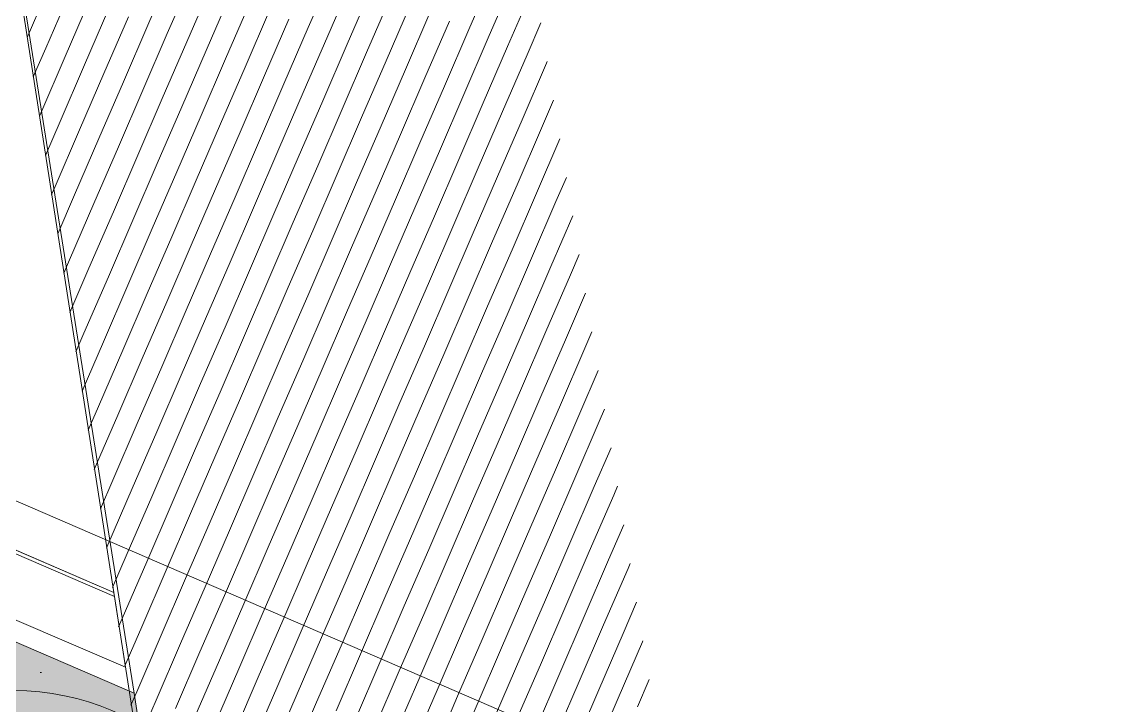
# Model space of a CAD drawing. Header units: millimetres. Extents: x 12535370 to 12566104, y 356204400 to 356234587.
# Drawn here: x 12555518 to 12559487, y 356218276 to 356220741 of the extents above; entities that cross this region are included whole.
import ezdxf
from ezdxf.enums import TextEntityAlignment as Align

# ---------------------------------------------------------------- set-up
doc = ezdxf.new("R2010")
doc.units = ezdxf.units.MM
doc.header["$MEASUREMENT"] = 0
doc.linetypes.add('Dot & Dashed', pattern=[6702.78, 3527.78, -1763.89, 0, -1411.11])
for name, color, linetype in [('New_035 Decken', 7, 'Continuous'), ('New_045 Dachkonstruktionen', 7, 'Continuous'), ('New_290 Raster _ Achsen', 7, 'Continuous')]:
    doc.layers.add(name, color=color, linetype=linetype)
for name, color, linetype, lineweight in [('New_035 Decken_Pen_No__1', 7, 'Continuous', 13), ('New_045 Dachkonstruktionen_Pen_No__1', 7, 'Continuous', 13), ('New_255 Plangrafiken_Pen_No__1', 7, 'Continuous', 13), ('New_255 Plangrafiken_Pen_No__39', 8, 'Continuous', 13), ('New_290 Raster _ Achsen_Pen_No__108', 7, 'Continuous', 13), ('New_HKLS1_Pen_No__83', 30, 'Continuous', 13)]:
    doc.layers.add(name, color=color, linetype=linetype, lineweight=lineweight)
doc.layers.add('New_255 Plangrafiken_Pen_No__38', color=253, linetype='Continuous', lineweight=13, true_color=0xa2a2a2)
doc.styles.add('GENERATED_STYLE_1', font='arial.ttf')
doc.linetypes.add('Blase', pattern='A,0,[1,DD - Rennweg 15_1030 Wien_AusfÃ¼rung-2026-06-121.Shx,S=15.817082,R=0,X=-0.000255191,Y=0.048578],-1983.5,0', length=1983.5)

# ---------------------------------------------------------------- blocks, each defined once
blk = doc.blocks.new('Slab_1', base_point=(12543125.7, 356224199.6))
at = {"layer": 'New_035 Decken_Pen_No__1', "color": 7, "linetype": 'Continuous', "lineweight": 13, "flags": 128}
blk.add_lwpolyline([(12543125.7, 356224199.6), (12540594.4, 356217796.1), (12557109.9, 356210638.6), (12555849.5, 356218685.3), (12550386.1, 356221050.3), (12550289.5, 356221565.4), (12549847.3, 356224376.9), (12547550.8, 356225368.9), (12546427.5, 356222768.6)], close=True, dxfattribs=at)
blk = doc.blocks.new('Roof_1', base_point=(12552145.5, 356220991.7))
at = {"layer": 'New_045 Dachkonstruktionen_Pen_No__1', "color": 7, "linetype": 'Continuous', "lineweight": 13, "flags": 128}
for points in [[(12555111.4, 356223410.1), (12555849.2, 356218685.4)], [(12549935.7, 356221239.9), (12555849.2, 356218685.3)], [(12549938.1, 356221224.7), (12555851.6, 356218670.2)], [(12550386.1, 356221050.3), (12555849.2, 356218685.4)], [(12555891.3, 356218416.1), (12549980.6, 356220954.5)], [(12555849.2, 356218685.3), (12555849.2, 356218685.4)], [(12555849.2, 356218685.3), (12555851.6, 356218670.2)], [(12555851.6, 356218670.2), (12555891.3, 356218416.1)]]:
    blk.add_lwpolyline(points, dxfattribs=at)
blk = doc.blocks.new('*X12', base_point=(12240439.2, 356160438.4))
at = {"layer": 'New_255 Plangrafiken_Pen_No__39', "color": 8, "linetype": 'Continuous', "lineweight": 13}
for p, q in [((12556060.1, 356220933.8), (12555972, 356220729.9)), ((12556060.1, 356220933.8), (12555972, 356220729.9)), ((12556638.6, 356220925.9), (12556550.5, 356220722)), ((12556638.6, 356220925.9), (12556550.5, 356220722)), ((12556130.2, 356220903.5), (12556042.1, 356220699.6)), ((12556130.2, 356220903.5), (12556042.1, 356220699.6)), ((12556708.7, 356220895.6), (12556620.6, 356220691.7)), ((12556708.7, 356220895.6), (12556620.6, 356220691.7)), ((12557217.1, 356220918), (12557129, 356220714)), ((12557217.1, 356220918), (12557129, 356220714)), ((12557287.1, 356220887.7), (12557199, 356220683.8)), ((12557287.1, 356220887.7), (12557199, 356220683.8)), ((12555621.8, 356220881.2), (12555537.2, 356220685.5)), ((12555621.8, 356220881.2), (12555537.2, 356220685.5)), ((12555691.8, 356220850.9), (12555603.7, 356220647)), ((12555691.8, 356220850.9), (12555603.7, 356220647)), ((12556200.2, 356220873.3), (12556112.2, 356220669.4)), ((12556200.2, 356220873.3), (12556112.2, 356220669.4)), ((12556270.3, 356220843), (12556182.2, 356220639.1)), ((12556270.3, 356220843), (12556182.2, 356220639.1)), ((12556778.7, 356220865.4), (12556690.6, 356220661.4)), ((12556778.7, 356220865.4), (12556690.6, 356220661.4)), ((12557357.2, 356220857.4), (12557269.1, 356220653.5)), ((12557357.2, 356220857.4), (12557269.1, 356220653.5)), ((12555761.9, 356220820.7), (12555673.8, 356220616.8)), ((12555761.9, 356220820.7), (12555673.8, 356220616.8)), ((12556340.3, 356220812.8), (12556252.3, 356220608.8)), ((12556340.3, 356220812.8), (12556252.3, 356220608.8)), ((12556848.8, 356220835.1), (12556760.7, 356220631.2)), ((12556848.8, 356220835.1), (12556760.7, 356220631.2)), ((12556918.8, 356220804.8), (12556830.7, 356220600.9)), ((12556918.8, 356220804.8), (12556830.7, 356220600.9)), ((12555831.9, 356220790.4), (12555743.8, 356220586.5)), ((12555831.9, 356220790.4), (12555743.8, 356220586.5)), ((12556410.4, 356220782.5), (12556322.3, 356220578.6)), ((12556410.4, 356220782.5), (12556322.3, 356220578.6)), ((12556988.9, 356220774.6), (12556900.8, 356220570.7)), ((12556988.9, 356220774.6), (12556900.8, 356220570.7)), ((12555902, 356220760.2), (12555813.9, 356220556.2)), ((12555902, 356220760.2), (12555813.9, 356220556.2)), ((12555972, 356220729.9), (12555884, 356220526)), ((12555972, 356220729.9), (12555884, 356220526)), ((12556480.5, 356220752.2), (12556392.4, 356220548.3)), ((12556480.5, 356220752.2), (12556392.4, 356220548.3)), ((12557058.9, 356220744.3), (12556970.8, 356220540.4)), ((12557058.9, 356220744.3), (12556970.8, 356220540.4)), ((12557388.9, 356220738.4), (12557339.1, 356220623.3)), ((12557388.9, 356220738.4), (12557339.1, 356220623.3)), ((12556042.1, 356220699.6), (12555954, 356220495.7)), ((12556042.1, 356220699.6), (12555954, 356220495.7)), ((12556550.5, 356220722), (12556462.4, 356220518.1)), ((12556550.5, 356220722), (12556462.4, 356220518.1)), ((12556620.6, 356220691.7), (12556532.5, 356220487.8)), ((12556620.6, 356220691.7), (12556532.5, 356220487.8)), ((12557129, 356220714), (12557040.9, 356220510.1)), ((12557129, 356220714), (12557040.9, 356220510.1)), ((12557199, 356220683.8), (12557110.9, 356220479.9)), ((12557199, 356220683.8), (12557110.9, 356220479.9)), ((12555603.7, 356220647), (12555559.2, 356220543.9)), ((12555603.7, 356220647), (12555559.2, 356220543.9)), ((12556112.2, 356220669.4), (12556024.1, 356220465.5)), ((12556112.2, 356220669.4), (12556024.1, 356220465.5)), ((12556690.6, 356220661.4), (12556602.5, 356220457.5)), ((12556690.6, 356220661.4), (12556602.5, 356220457.5)), ((12557269.1, 356220653.5), (12557181, 356220449.6)), ((12557269.1, 356220653.5), (12557181, 356220449.6)), ((12555673.8, 356220616.8), (12555585.7, 356220412.9)), ((12555673.8, 356220616.8), (12555585.7, 356220412.9)), ((12556182.2, 356220639.1), (12556094.1, 356220435.2)), ((12556182.2, 356220639.1), (12556094.1, 356220435.2)), ((12556252.3, 356220608.8), (12556164.2, 356220404.9)), ((12556252.3, 356220608.8), (12556164.2, 356220404.9)), ((12556760.7, 356220631.2), (12556672.6, 356220427.3)), ((12556760.7, 356220631.2), (12556672.6, 356220427.3)), ((12557339.1, 356220623.3), (12557251.1, 356220419.3)), ((12557339.1, 356220623.3), (12557251.1, 356220419.3)), ((12555743.8, 356220586.5), (12555655.8, 356220382.6)), ((12555743.8, 356220586.5), (12555655.8, 356220382.6)), ((12556322.3, 356220578.6), (12556234.2, 356220374.7)), ((12556322.3, 356220578.6), (12556234.2, 356220374.7)), ((12556830.7, 356220600.9), (12556742.6, 356220397)), ((12556830.7, 356220600.9), (12556742.6, 356220397)), ((12556900.8, 356220570.7), (12556812.7, 356220366.7)), ((12556900.8, 356220570.7), (12556812.7, 356220366.7)), ((12557409.2, 356220593), (12557321.1, 356220389.1)), ((12557409.2, 356220593), (12557321.1, 356220389.1)), ((12557411.9, 356220599.2), (12557409.2, 356220593)), ((12557411.9, 356220599.2), (12557409.2, 356220593)), ((12555813.9, 356220556.2), (12555725.8, 356220352.3)), ((12555813.9, 356220556.2), (12555725.8, 356220352.3)), ((12555884, 356220526), (12555795.9, 356220322.1)), ((12555884, 356220526), (12555795.9, 356220322.1)), ((12556392.4, 356220548.3), (12556304.3, 356220344.4)), ((12556392.4, 356220548.3), (12556304.3, 356220344.4)), ((12556970.8, 356220540.4), (12556882.8, 356220336.5)), ((12556970.8, 356220540.4), (12556882.8, 356220336.5)), ((12555954, 356220495.7), (12555865.9, 356220291.8)), ((12555954, 356220495.7), (12555865.9, 356220291.8)), ((12556462.4, 356220518.1), (12556374.3, 356220314.1)), ((12556462.4, 356220518.1), (12556374.3, 356220314.1)), ((12556532.5, 356220487.8), (12556444.4, 356220283.9)), ((12556532.5, 356220487.8), (12556444.4, 356220283.9)), ((12557040.9, 356220510.1), (12556952.8, 356220306.2)), ((12557040.9, 356220510.1), (12556952.8, 356220306.2)), ((12556024.1, 356220465.5), (12555936, 356220261.6)), ((12556024.1, 356220465.5), (12555936, 356220261.6)), ((12556602.5, 356220457.5), (12556514.4, 356220253.6)), ((12556602.5, 356220457.5), (12556514.4, 356220253.6)), ((12557110.9, 356220479.9), (12557022.9, 356220276)), ((12557110.9, 356220479.9), (12557022.9, 356220276)), ((12557181, 356220449.6), (12557092.9, 356220245.7)), ((12557181, 356220449.6), (12557092.9, 356220245.7)), ((12557434.9, 356220460), (12557391.2, 356220358.8)), ((12557434.9, 356220460), (12557391.2, 356220358.8)), ((12555585.7, 356220412.9), (12555581.2, 356220402.3)), ((12555585.7, 356220412.9), (12555581.2, 356220402.3)), ((12556094.1, 356220435.2), (12556006, 356220231.3)), ((12556094.1, 356220435.2), (12556006, 356220231.3)), ((12556672.6, 356220427.3), (12556584.5, 356220223.4)), ((12556672.6, 356220427.3), (12556584.5, 356220223.4)), ((12557251.1, 356220419.3), (12557163, 356220215.4)), ((12557251.1, 356220419.3), (12557163, 356220215.4)), ((12555655.8, 356220382.6), (12555603.1, 356220260.8)), ((12555655.8, 356220382.6), (12555603.1, 356220260.8)), ((12556164.2, 356220404.9), (12556076.1, 356220201)), ((12556164.2, 356220404.9), (12556076.1, 356220201)), ((12556234.2, 356220374.7), (12556146.1, 356220170.8)), ((12556234.2, 356220374.7), (12556146.1, 356220170.8)), ((12556742.6, 356220397), (12556654.6, 356220193.1)), ((12556742.6, 356220397), (12556654.6, 356220193.1)), ((12556812.7, 356220366.7), (12556724.6, 356220162.8)), ((12556812.7, 356220366.7), (12556724.6, 356220162.8)), ((12557321.1, 356220389.1), (12557233, 356220185.2)), ((12557321.1, 356220389.1), (12557233, 356220185.2)), ((12555725.8, 356220352.3), (12555637.7, 356220148.4)), ((12555725.8, 356220352.3), (12555637.7, 356220148.4)), ((12556304.3, 356220344.4), (12556216.2, 356220140.5)), ((12556304.3, 356220344.4), (12556216.2, 356220140.5)), ((12556882.8, 356220336.5), (12556794.7, 356220132.6)), ((12556882.8, 356220336.5), (12556794.7, 356220132.6)), ((12557391.2, 356220358.8), (12557303.1, 356220154.9)), ((12557391.2, 356220358.8), (12557303.1, 356220154.9)), ((12555795.9, 356220322.1), (12555707.8, 356220118.2)), ((12555795.9, 356220322.1), (12555707.8, 356220118.2)), ((12555865.9, 356220291.8), (12555777.8, 356220087.9)), ((12555865.9, 356220291.8), (12555777.8, 356220087.9)), ((12556374.3, 356220314.1), (12556286.3, 356220110.2)), ((12556374.3, 356220314.1), (12556286.3, 356220110.2)), ((12556952.8, 356220306.2), (12556864.7, 356220102.3)), ((12556952.8, 356220306.2), (12556864.7, 356220102.3)), ((12557457.8, 356220320.8), (12557373.1, 356220124.7)), ((12557457.8, 356220320.8), (12557373.1, 356220124.7)), ((12555936, 356220261.6), (12555847.9, 356220057.6)), ((12555936, 356220261.6), (12555847.9, 356220057.6)), ((12556444.4, 356220283.9), (12556356.3, 356220080)), ((12556444.4, 356220283.9), (12556356.3, 356220080)), ((12556514.4, 356220253.6), (12556426.4, 356220049.7)), ((12556514.4, 356220253.6), (12556426.4, 356220049.7)), ((12557022.9, 356220276), (12556934.8, 356220072.1)), ((12557022.9, 356220276), (12556934.8, 356220072.1)), ((12556006, 356220231.3), (12555917.9, 356220027.4)), ((12556006, 356220231.3), (12555917.9, 356220027.4)), ((12556584.5, 356220223.4), (12556496.4, 356220019.5)), ((12556584.5, 356220223.4), (12556496.4, 356220019.5)), ((12557092.9, 356220245.7), (12557004.8, 356220041.8)), ((12557092.9, 356220245.7), (12557004.8, 356220041.8)), ((12557163, 356220215.4), (12557074.9, 356220011.5)), ((12557163, 356220215.4), (12557074.9, 356220011.5)), ((12556076.1, 356220201), (12555988, 356219997.1)), ((12556076.1, 356220201), (12555988, 356219997.1)), ((12556146.1, 356220170.8), (12556058.1, 356219966.9)), ((12556146.1, 356220170.8), (12556058.1, 356219966.9)), ((12556654.6, 356220193.1), (12556566.5, 356219989.2)), ((12556654.6, 356220193.1), (12556566.5, 356219989.2)), ((12557233, 356220185.2), (12557144.9, 356219981.3)), ((12557233, 356220185.2), (12557144.9, 356219981.3)), ((12557480.8, 356220181.6), (12557443.2, 356220094.4)), ((12557480.8, 356220181.6), (12557443.2, 356220094.4)), ((12555637.7, 356220148.4), (12555625.1, 356220119.2)), ((12555637.7, 356220148.4), (12555625.1, 356220119.2)), ((12556216.2, 356220140.5), (12556128.1, 356219936.6)), ((12556216.2, 356220140.5), (12556128.1, 356219936.6)), ((12556724.6, 356220162.8), (12556636.5, 356219958.9)), ((12556724.6, 356220162.8), (12556636.5, 356219958.9)), ((12556794.7, 356220132.6), (12556706.6, 356219928.7)), ((12556794.7, 356220132.6), (12556706.6, 356219928.7)), ((12557303.1, 356220154.9), (12557215, 356219951)), ((12557303.1, 356220154.9), (12557215, 356219951)), ((12555707.8, 356220118.2), (12555647.1, 356219977.7)), ((12555707.8, 356220118.2), (12555647.1, 356219977.7)), ((12555777.8, 356220087.9), (12555689.8, 356219884)), ((12555777.8, 356220087.9), (12555689.8, 356219884)), ((12556286.3, 356220110.2), (12556198.2, 356219906.3)), ((12556286.3, 356220110.2), (12556198.2, 356219906.3)), ((12556864.7, 356220102.3), (12556776.6, 356219898.4)), ((12556864.7, 356220102.3), (12556776.6, 356219898.4)), ((12557373.1, 356220124.7), (12557285, 356219920.7)), ((12557373.1, 356220124.7), (12557285, 356219920.7)), ((12557443.2, 356220094.4), (12557355.1, 356219890.5)), ((12557443.2, 356220094.4), (12557355.1, 356219890.5)), ((12555847.9, 356220057.6), (12555759.8, 356219853.7)), ((12555847.9, 356220057.6), (12555759.8, 356219853.7)), ((12556356.3, 356220080), (12556268.2, 356219876.1)), ((12556356.3, 356220080), (12556268.2, 356219876.1)), ((12556426.4, 356220049.7), (12556338.3, 356219845.8)), ((12556426.4, 356220049.7), (12556338.3, 356219845.8)), ((12556934.8, 356220072.1), (12556846.7, 356219868.1)), ((12556934.8, 356220072.1), (12556846.7, 356219868.1)), ((12555917.9, 356220027.4), (12555829.9, 356219823.5)), ((12555917.9, 356220027.4), (12555829.9, 356219823.5)), ((12556496.4, 356220019.5), (12556408.3, 356219815.5)), ((12556496.4, 356220019.5), (12556408.3, 356219815.5)), ((12557004.8, 356220041.8), (12556916.7, 356219837.9)), ((12557004.8, 356220041.8), (12556916.7, 356219837.9)), ((12557074.9, 356220011.5), (12556986.8, 356219807.6)), ((12557074.9, 356220011.5), (12556986.8, 356219807.6)), ((12557503.8, 356220042.4), (12557425.2, 356219860.2)), ((12557503.8, 356220042.4), (12557425.2, 356219860.2)), ((12555988, 356219997.1), (12555899.9, 356219793.2)), ((12555988, 356219997.1), (12555899.9, 356219793.2)), ((12556566.5, 356219989.2), (12556478.4, 356219785.3)), ((12556566.5, 356219989.2), (12556478.4, 356219785.3)), ((12557144.9, 356219981.3), (12557056.9, 356219777.4)), ((12557144.9, 356219981.3), (12557056.9, 356219777.4)), ((12556058.1, 356219966.9), (12555970, 356219762.9)), ((12556058.1, 356219966.9), (12555970, 356219762.9)), ((12556128.1, 356219936.6), (12556040, 356219732.7)), ((12556128.1, 356219936.6), (12556040, 356219732.7)), ((12556636.5, 356219958.9), (12556548.4, 356219755)), ((12556636.5, 356219958.9), (12556548.4, 356219755)), ((12557215, 356219951), (12557126.9, 356219747.1)), ((12557215, 356219951), (12557126.9, 356219747.1)), ((12556198.2, 356219906.3), (12556110.1, 356219702.4)), ((12556198.2, 356219906.3), (12556110.1, 356219702.4)), ((12556706.6, 356219928.7), (12556618.5, 356219724.8)), ((12556706.6, 356219928.7), (12556618.5, 356219724.8)), ((12556776.6, 356219898.4), (12556688.5, 356219694.5)), ((12556776.6, 356219898.4), (12556688.5, 356219694.5)), ((12557285, 356219920.7), (12557197, 356219716.8)), ((12557285, 356219920.7), (12557197, 356219716.8)), ((12557355.1, 356219890.5), (12557267, 356219686.6)), ((12557355.1, 356219890.5), (12557267, 356219686.6)), ((12557526.8, 356219903.2), (12557495.2, 356219830)), ((12557526.8, 356219903.2), (12557495.2, 356219830)), ((12555689.8, 356219884), (12555669.1, 356219836.1)), ((12555689.8, 356219884), (12555669.1, 356219836.1)), ((12555759.8, 356219853.7), (12555691, 356219694.5)), ((12555759.8, 356219853.7), (12555691, 356219694.5)), ((12556268.2, 356219876.1), (12556180.1, 356219672.2)), ((12556268.2, 356219876.1), (12556180.1, 356219672.2)), ((12556846.7, 356219868.1), (12556758.6, 356219664.2)), ((12556846.7, 356219868.1), (12556758.6, 356219664.2)), ((12557425.2, 356219860.2), (12557337.1, 356219656.3)), ((12557425.2, 356219860.2), (12557337.1, 356219656.3)), ((12555829.9, 356219823.5), (12555741.8, 356219619.6)), ((12555829.9, 356219823.5), (12555741.8, 356219619.6)), ((12556338.3, 356219845.8), (12556250.2, 356219641.9)), ((12556338.3, 356219845.8), (12556250.2, 356219641.9)), ((12556408.3, 356219815.5), (12556320.2, 356219611.6)), ((12556408.3, 356219815.5), (12556320.2, 356219611.6)), ((12556916.7, 356219837.9), (12556828.7, 356219634)), ((12556916.7, 356219837.9), (12556828.7, 356219634)), ((12557495.2, 356219830), (12557407.1, 356219626)), ((12557495.2, 356219830), (12557407.1, 356219626)), ((12555899.9, 356219793.2), (12555811.8, 356219589.3)), ((12555899.9, 356219793.2), (12555811.8, 356219589.3)), ((12556478.4, 356219785.3), (12556390.3, 356219581.4)), ((12556478.4, 356219785.3), (12556390.3, 356219581.4)), ((12556986.8, 356219807.6), (12556898.7, 356219603.7)), ((12556986.8, 356219807.6), (12556898.7, 356219603.7)), ((12557056.9, 356219777.4), (12556968.8, 356219573.4)), ((12557056.9, 356219777.4), (12556968.8, 356219573.4)), ((12555970, 356219762.9), (12555881.9, 356219559)), ((12555970, 356219762.9), (12555881.9, 356219559)), ((12556040, 356219732.7), (12555951.9, 356219528.8)), ((12556040, 356219732.7), (12555951.9, 356219528.8)), ((12556548.4, 356219755), (12556460.4, 356219551.1)), ((12556548.4, 356219755), (12556460.4, 356219551.1)), ((12557126.9, 356219747.1), (12557038.8, 356219543.2)), ((12557126.9, 356219747.1), (12557038.8, 356219543.2)), ((12557549.8, 356219764), (12557477.2, 356219595.8)), ((12557549.8, 356219764), (12557477.2, 356219595.8)), ((12556110.1, 356219702.4), (12556022, 356219498.5)), ((12556110.1, 356219702.4), (12556022, 356219498.5)), ((12556618.5, 356219724.8), (12556530.4, 356219520.8)), ((12556618.5, 356219724.8), (12556530.4, 356219520.8)), ((12556688.5, 356219694.5), (12556600.5, 356219490.6)), ((12556688.5, 356219694.5), (12556600.5, 356219490.6)), ((12557197, 356219716.8), (12557108.9, 356219512.9)), ((12557197, 356219716.8), (12557108.9, 356219512.9)), ((12556180.1, 356219672.2), (12556092, 356219468.2)), ((12556180.1, 356219672.2), (12556092, 356219468.2)), ((12556758.6, 356219664.2), (12556670.5, 356219460.3)), ((12556758.6, 356219664.2), (12556670.5, 356219460.3)), ((12557267, 356219686.6), (12557178.9, 356219482.7)), ((12557267, 356219686.6), (12557178.9, 356219482.7)), ((12557337.1, 356219656.3), (12557249, 356219452.4)), ((12557337.1, 356219656.3), (12557249, 356219452.4)), ((12555741.8, 356219619.6), (12555713, 356219553)), ((12555741.8, 356219619.6), (12555713, 356219553)), ((12556250.2, 356219641.9), (12556162.1, 356219438)), ((12556250.2, 356219641.9), (12556162.1, 356219438)), ((12556320.2, 356219611.6), (12556232.2, 356219407.7)), ((12556320.2, 356219611.6), (12556232.2, 356219407.7)), ((12556828.7, 356219634), (12556740.6, 356219430.1)), ((12556828.7, 356219634), (12556740.6, 356219430.1)), ((12557407.1, 356219626), (12557319, 356219422.1)), ((12557407.1, 356219626), (12557319, 356219422.1)), ((12557572.8, 356219624.8), (12557547.2, 356219565.5)), ((12557572.8, 356219624.8), (12557547.2, 356219565.5)), ((12555811.8, 356219589.3), (12555735, 356219411.4)), ((12555811.8, 356219589.3), (12555735, 356219411.4)), ((12556390.3, 356219581.4), (12556302.2, 356219377.5)), ((12556390.3, 356219581.4), (12556302.2, 356219377.5)), ((12556898.7, 356219603.7), (12556810.6, 356219399.8)), ((12556898.7, 356219603.7), (12556810.6, 356219399.8)), ((12556968.8, 356219573.4), (12556880.7, 356219369.5)), ((12556968.8, 356219573.4), (12556880.7, 356219369.5)), ((12557477.2, 356219595.8), (12557389.1, 356219391.9)), ((12557477.2, 356219595.8), (12557389.1, 356219391.9)), ((12555881.9, 356219559), (12555793.8, 356219355.1)), ((12555881.9, 356219559), (12555793.8, 356219355.1)), ((12556460.4, 356219551.1), (12556372.3, 356219347.2)), ((12556460.4, 356219551.1), (12556372.3, 356219347.2)), ((12557038.8, 356219543.2), (12556950.7, 356219339.3)), ((12557038.8, 356219543.2), (12556950.7, 356219339.3)), ((12557547.2, 356219565.5), (12557459.1, 356219361.6)), ((12557547.2, 356219565.5), (12557459.1, 356219361.6)), ((12555951.9, 356219528.8), (12555863.9, 356219324.9)), ((12555951.9, 356219528.8), (12555863.9, 356219324.9)), ((12556022, 356219498.5), (12555933.9, 356219294.6)), ((12556022, 356219498.5), (12555933.9, 356219294.6)), ((12556530.4, 356219520.8), (12556442.3, 356219316.9)), ((12556530.4, 356219520.8), (12556442.3, 356219316.9)), ((12557108.9, 356219512.9), (12557020.8, 356219309)), ((12557108.9, 356219512.9), (12557020.8, 356219309)), ((12556092, 356219468.2), (12556004, 356219264.3)), ((12556092, 356219468.2), (12556004, 356219264.3)), ((12556600.5, 356219490.6), (12556512.4, 356219286.7)), ((12556600.5, 356219490.6), (12556512.4, 356219286.7)), ((12556670.5, 356219460.3), (12556582.4, 356219256.4)), ((12556670.5, 356219460.3), (12556582.4, 356219256.4)), ((12557178.9, 356219482.7), (12557090.8, 356219278.7)), ((12557178.9, 356219482.7), (12557090.8, 356219278.7)), ((12557595.8, 356219485.6), (12557529.2, 356219331.3)), ((12557595.8, 356219485.6), (12557529.2, 356219331.3)), ((12556162.1, 356219438), (12556074, 356219234.1)), ((12556162.1, 356219438), (12556074, 356219234.1)), ((12556740.6, 356219430.1), (12556652.5, 356219226.1)), ((12556740.6, 356219430.1), (12556652.5, 356219226.1)), ((12557249, 356219452.4), (12557160.9, 356219248.5)), ((12557249, 356219452.4), (12557160.9, 356219248.5)), ((12557319, 356219422.1), (12557230.9, 356219218.2)), ((12557319, 356219422.1), (12557230.9, 356219218.2)), ((12556232.2, 356219407.7), (12556144.1, 356219203.8)), ((12556232.2, 356219407.7), (12556144.1, 356219203.8)), ((12556302.2, 356219377.5), (12556214.1, 356219173.5)), ((12556302.2, 356219377.5), (12556214.1, 356219173.5)), ((12556810.6, 356219399.8), (12556722.5, 356219195.9)), ((12556810.6, 356219399.8), (12556722.5, 356219195.9)), ((12557389.1, 356219391.9), (12557301, 356219188)), ((12557389.1, 356219391.9), (12557301, 356219188)), ((12555793.8, 356219355.1), (12555757, 356219269.8)), ((12555793.8, 356219355.1), (12555757, 356219269.8)), ((12556372.3, 356219347.2), (12556284.2, 356219143.3)), ((12556372.3, 356219347.2), (12556284.2, 356219143.3)), ((12556880.7, 356219369.5), (12556792.6, 356219165.6)), ((12556880.7, 356219369.5), (12556792.6, 356219165.6)), ((12556950.7, 356219339.3), (12556862.6, 356219135.4)), ((12556950.7, 356219339.3), (12556862.6, 356219135.4)), ((12557459.1, 356219361.6), (12557371.1, 356219157.7)), ((12557459.1, 356219361.6), (12557371.1, 356219157.7)), ((12557618.8, 356219346.4), (12557599.3, 356219301.1)), ((12557618.8, 356219346.4), (12557599.3, 356219301.1)), ((12555863.9, 356219324.9), (12555778.9, 356219128.3)), ((12555863.9, 356219324.9), (12555778.9, 356219128.3)), ((12555933.9, 356219294.6), (12555845.8, 356219090.7)), ((12555933.9, 356219294.6), (12555845.8, 356219090.7)), ((12556442.3, 356219316.9), (12556354.2, 356219113)), ((12556442.3, 356219316.9), (12556354.2, 356219113)), ((12557020.8, 356219309), (12556932.7, 356219105.1)), ((12557020.8, 356219309), (12556932.7, 356219105.1)), ((12557529.2, 356219331.3), (12557441.1, 356219127.4)), ((12557529.2, 356219331.3), (12557441.1, 356219127.4)), ((12557599.3, 356219301.1), (12557511.2, 356219097.2)), ((12557599.3, 356219301.1), (12557511.2, 356219097.2)), ((12556004, 356219264.3), (12555915.9, 356219060.4)), ((12556004, 356219264.3), (12555915.9, 356219060.4)), ((12556512.4, 356219286.7), (12556424.3, 356219082.8)), ((12556512.4, 356219286.7), (12556424.3, 356219082.8)), ((12556582.4, 356219256.4), (12556494.3, 356219052.5)), ((12556582.4, 356219256.4), (12556494.3, 356219052.5)), ((12557090.8, 356219278.7), (12557002.8, 356219074.8)), ((12557090.8, 356219278.7), (12557002.8, 356219074.8)), ((12556074, 356219234.1), (12555985.9, 356219030.2)), ((12556074, 356219234.1), (12555985.9, 356219030.2)), ((12556652.5, 356219226.1), (12556564.4, 356219022.2)), ((12556652.5, 356219226.1), (12556564.4, 356219022.2)), ((12557160.9, 356219248.5), (12557072.8, 356219044.6)), ((12557160.9, 356219248.5), (12557072.8, 356219044.6)), ((12557230.9, 356219218.2), (12557142.9, 356219014.3)), ((12557230.9, 356219218.2), (12557142.9, 356219014.3)), ((12556144.1, 356219203.8), (12556056, 356218999.9)), ((12556144.1, 356219203.8), (12556056, 356218999.9)), ((12556722.5, 356219195.9), (12556634.5, 356218992)), ((12556722.5, 356219195.9), (12556634.5, 356218992)), ((12557301, 356219188), (12557212.9, 356218984)), ((12557301, 356219188), (12557212.9, 356218984)), ((12557641.8, 356219207.2), (12557581.2, 356219066.9)), ((12557641.8, 356219207.2), (12557581.2, 356219066.9)), ((12556214.1, 356219173.5), (12556126, 356218969.6)), ((12556214.1, 356219173.5), (12556126, 356218969.6)), ((12556284.2, 356219143.3), (12556196.1, 356218939.4)), ((12556284.2, 356219143.3), (12556196.1, 356218939.4)), ((12556792.6, 356219165.6), (12556704.5, 356218961.7)), ((12556792.6, 356219165.6), (12556704.5, 356218961.7)), ((12556862.6, 356219135.4), (12556774.6, 356218931.4)), ((12556862.6, 356219135.4), (12556774.6, 356218931.4)), ((12557371.1, 356219157.7), (12557283, 356218953.8)), ((12557371.1, 356219157.7), (12557283, 356218953.8)), ((12556354.2, 356219113), (12556266.1, 356218909.1)), ((12556354.2, 356219113), (12556266.1, 356218909.1)), ((12556932.7, 356219105.1), (12556844.6, 356218901.2)), ((12556932.7, 356219105.1), (12556844.6, 356218901.2)), ((12557441.1, 356219127.4), (12557353, 356218923.5)), ((12557441.1, 356219127.4), (12557353, 356218923.5)), ((12557511.2, 356219097.2), (12557423.1, 356218893.3)), ((12557511.2, 356219097.2), (12557423.1, 356218893.3)), ((12555845.8, 356219090.7), (12555800.9, 356218986.7)), ((12555845.8, 356219090.7), (12555800.9, 356218986.7)), ((12555915.9, 356219060.4), (12555827.8, 356218856.5)), ((12555915.9, 356219060.4), (12555827.8, 356218856.5)), ((12556424.3, 356219082.8), (12556336.2, 356218878.8)), ((12556424.3, 356219082.8), (12556336.2, 356218878.8)), ((12557002.8, 356219074.8), (12556914.7, 356218870.9)), ((12557002.8, 356219074.8), (12556914.7, 356218870.9)), ((12557581.2, 356219066.9), (12557493.1, 356218863)), ((12557581.2, 356219066.9), (12557493.1, 356218863)), ((12557664.8, 356219068), (12557651.3, 356219036.6)), ((12557664.8, 356219068), (12557651.3, 356219036.6)), ((12555985.9, 356219030.2), (12555897.8, 356218826.2)), ((12555985.9, 356219030.2), (12555897.8, 356218826.2)), ((12556494.3, 356219052.5), (12556406.3, 356218848.6)), ((12556494.3, 356219052.5), (12556406.3, 356218848.6)), ((12556564.4, 356219022.2), (12556476.3, 356218818.3)), ((12556564.4, 356219022.2), (12556476.3, 356218818.3)), ((12557072.8, 356219044.6), (12556984.7, 356218840.7)), ((12557072.8, 356219044.6), (12556984.7, 356218840.7)), ((12557651.3, 356219036.6), (12557563.2, 356218832.7)), ((12557651.3, 356219036.6), (12557563.2, 356218832.7)), ((12556056, 356218999.9), (12555967.9, 356218796)), ((12556056, 356218999.9), (12555967.9, 356218796)), ((12556634.5, 356218992), (12556546.4, 356218788.1)), ((12556634.5, 356218992), (12556546.4, 356218788.1)), ((12557142.9, 356219014.3), (12557054.8, 356218810.4)), ((12557142.9, 356219014.3), (12557054.8, 356218810.4)), ((12557212.9, 356218984), (12557124.8, 356218780.1)), ((12557212.9, 356218984), (12557124.8, 356218780.1)), ((12556126, 356218969.6), (12556038, 356218765.7)), ((12556126, 356218969.6), (12556038, 356218765.7)), ((12556196.1, 356218939.4), (12556108, 356218735.5)), ((12556196.1, 356218939.4), (12556108, 356218735.5)), ((12556704.5, 356218961.7), (12556616.4, 356218757.8)), ((12556704.5, 356218961.7), (12556616.4, 356218757.8)), ((12557283, 356218953.8), (12557194.9, 356218749.9)), ((12557283, 356218953.8), (12557194.9, 356218749.9)), ((12556266.1, 356218909.1), (12556178.1, 356218705.2)), ((12556266.1, 356218909.1), (12556178.1, 356218705.2)), ((12556774.6, 356218931.4), (12556686.5, 356218727.5)), ((12556774.6, 356218931.4), (12556686.5, 356218727.5)), ((12556844.6, 356218901.2), (12556756.5, 356218697.3)), ((12556844.6, 356218901.2), (12556756.5, 356218697.3)), ((12557353, 356218923.5), (12557264.9, 356218719.6)), ((12557353, 356218923.5), (12557264.9, 356218719.6)), ((12557687.8, 356218928.8), (12557633.2, 356218802.5)), ((12557687.8, 356218928.8), (12557633.2, 356218802.5)), ((12556336.2, 356218878.8), (12556248.1, 356218674.9)), ((12556336.2, 356218878.8), (12556248.1, 356218674.9)), ((12556914.7, 356218870.9), (12556826.6, 356218667)), ((12556914.7, 356218870.9), (12556826.6, 356218667)), ((12557423.1, 356218893.3), (12557335, 356218689.3)), ((12557423.1, 356218893.3), (12557335, 356218689.3)), ((12557493.1, 356218863), (12557405, 356218659.1)), ((12557493.1, 356218863), (12557405, 356218659.1)), ((12555827.8, 356218856.5), (12555822.9, 356218845.1)), ((12555827.8, 356218856.5), (12555822.9, 356218845.1)), ((12555897.8, 356218826.2), (12555844.9, 356218703.6)), ((12555897.8, 356218826.2), (12555844.9, 356218703.6)), ((12556406.3, 356218848.6), (12556318.2, 356218644.7)), ((12556406.3, 356218848.6), (12556318.2, 356218644.7)), ((12556476.3, 356218818.3), (12556388.2, 356218614.4)), ((12556476.3, 356218818.3), (12556388.2, 356218614.4)), ((12556984.7, 356218840.7), (12556896.6, 356218636.7)), ((12556984.7, 356218840.7), (12556896.6, 356218636.7)), ((12557563.2, 356218832.7), (12557475.1, 356218628.8)), ((12557563.2, 356218832.7), (12557475.1, 356218628.8)), ((12555967.9, 356218796), (12555879.8, 356218592.1)), ((12555967.9, 356218796), (12555879.8, 356218592.1)), ((12556546.4, 356218788.1), (12556458.3, 356218584.1)), ((12556546.4, 356218788.1), (12556458.3, 356218584.1)), ((12557054.8, 356218810.4), (12556966.7, 356218606.5)), ((12557054.8, 356218810.4), (12556966.7, 356218606.5)), ((12557124.8, 356218780.1), (12557036.7, 356218576.2)), ((12557124.8, 356218780.1), (12557036.7, 356218576.2)), ((12557633.2, 356218802.5), (12557545.2, 356218598.6)), ((12557633.2, 356218802.5), (12557545.2, 356218598.6)), ((12557710.8, 356218789.6), (12557703.3, 356218772.2)), ((12557710.8, 356218789.6), (12557703.3, 356218772.2)), ((12556038, 356218765.7), (12555949.9, 356218561.8)), ((12556038, 356218765.7), (12555949.9, 356218561.8)), ((12556616.4, 356218757.8), (12556528.3, 356218553.9)), ((12556616.4, 356218757.8), (12556528.3, 356218553.9)), ((12557194.9, 356218749.9), (12557106.8, 356218546)), ((12557194.9, 356218749.9), (12557106.8, 356218546)), ((12557703.3, 356218772.2), (12557615.2, 356218568.3)), ((12557703.3, 356218772.2), (12557615.2, 356218568.3)), ((12556108, 356218735.5), (12556019.9, 356218531.6)), ((12556108, 356218735.5), (12556019.9, 356218531.6)), ((12556178.1, 356218705.2), (12556090, 356218501.3)), ((12556178.1, 356218705.2), (12556090, 356218501.3)), ((12556686.5, 356218727.5), (12556598.4, 356218523.6)), ((12556686.5, 356218727.5), (12556598.4, 356218523.6)), ((12557264.9, 356218719.6), (12557176.9, 356218515.7)), ((12557264.9, 356218719.6), (12557176.9, 356218515.7)), ((12556248.1, 356218674.9), (12556160, 356218471)), ((12556248.1, 356218674.9), (12556160, 356218471)), ((12556756.5, 356218697.3), (12556668.4, 356218493.4)), ((12556756.5, 356218697.3), (12556668.4, 356218493.4)), ((12556826.6, 356218667), (12556738.5, 356218463.1)), ((12556826.6, 356218667), (12556738.5, 356218463.1)), ((12557335, 356218689.3), (12557246.9, 356218485.4)), ((12557335, 356218689.3), (12557246.9, 356218485.4)), ((12557405, 356218659.1), (12557317, 356218455.2)), ((12557405, 356218659.1), (12557317, 356218455.2)), ((12556318.2, 356218644.7), (12556230.1, 356218440.8)), ((12556318.2, 356218644.7), (12556230.1, 356218440.8)), ((12556896.6, 356218636.7), (12556808.6, 356218432.8)), ((12556896.6, 356218636.7), (12556808.6, 356218432.8)), ((12557475.1, 356218628.8), (12557387, 356218424.9)), ((12557475.1, 356218628.8), (12557387, 356218424.9)), ((12557733.8, 356218650.4), (12557685.3, 356218538)), ((12557733.8, 356218650.4), (12557685.3, 356218538)), ((12555879.8, 356218592.1), (12555866.8, 356218562)), ((12555879.8, 356218592.1), (12555866.8, 356218562)), ((12556388.2, 356218614.4), (12556300.1, 356218410.5)), ((12556388.2, 356218614.4), (12556300.1, 356218410.5)), ((12556458.3, 356218584.1), (12556370.2, 356218380.2)), ((12556458.3, 356218584.1), (12556370.2, 356218380.2)), ((12556966.7, 356218606.5), (12556878.6, 356218402.6)), ((12556966.7, 356218606.5), (12556878.6, 356218402.6)), ((12557545.2, 356218598.6), (12557457.1, 356218394.7)), ((12557545.2, 356218598.6), (12557457.1, 356218394.7)), ((12555949.9, 356218561.8), (12555888.8, 356218420.4)), ((12555949.9, 356218561.8), (12555888.8, 356218420.4)), ((12556528.3, 356218553.9), (12556440.2, 356218350)), ((12556528.3, 356218553.9), (12556440.2, 356218350)), ((12557036.7, 356218576.2), (12556948.7, 356218372.3)), ((12557036.7, 356218576.2), (12556948.7, 356218372.3)), ((12557106.8, 356218546), (12557018.7, 356218342.1)), ((12557106.8, 356218546), (12557018.7, 356218342.1)), ((12557615.2, 356218568.3), (12557527.1, 356218364.4)), ((12557615.2, 356218568.3), (12557527.1, 356218364.4)), ((12556019.9, 356218531.6), (12555931.8, 356218327.6)), ((12556019.9, 356218531.6), (12555931.8, 356218327.6)), ((12556090, 356218501.3), (12556001.9, 356218297.4)), ((12556090, 356218501.3), (12556001.9, 356218297.4)), ((12556598.4, 356218523.6), (12556510.3, 356218319.7)), ((12556598.4, 356218523.6), (12556510.3, 356218319.7)), ((12557176.9, 356218515.7), (12557088.8, 356218311.8)), ((12557176.9, 356218515.7), (12557088.8, 356218311.8)), ((12557685.3, 356218538), (12557597.2, 356218334.1)), ((12557685.3, 356218538), (12557597.2, 356218334.1)), ((12557755.3, 356218507.8), (12557667.2, 356218303.9)), ((12557755.3, 356218507.8), (12557667.2, 356218303.9)), ((12557756.8, 356218511.2), (12557755.3, 356218507.8)), ((12557756.8, 356218511.2), (12557755.3, 356218507.8)), ((12556160, 356218471), (12556071.9, 356218267.1)), ((12556160, 356218471), (12556071.9, 356218267.1)), ((12556668.4, 356218493.4), (12556580.4, 356218289.5)), ((12556668.4, 356218493.4), (12556580.4, 356218289.5)), ((12556738.5, 356218463.1), (12556650.4, 356218259.2)), ((12556738.5, 356218463.1), (12556650.4, 356218259.2)), ((12557246.9, 356218485.4), (12557158.8, 356218281.5)), ((12557246.9, 356218485.4), (12557158.8, 356218281.5)), ((12556230.1, 356218440.8), (12556142, 356218236.9)), ((12556230.1, 356218440.8), (12556142, 356218236.9)), ((12556808.6, 356218432.8), (12556720.5, 356218228.9)), ((12556808.6, 356218432.8), (12556720.5, 356218228.9)), ((12557317, 356218455.2), (12557228.9, 356218251.3)), ((12557317, 356218455.2), (12557228.9, 356218251.3)), ((12557387, 356218424.9), (12557298.9, 356218221)), ((12557387, 356218424.9), (12557298.9, 356218221)), ((12556300.1, 356218410.5), (12556212.1, 356218206.6)), ((12556300.1, 356218410.5), (12556212.1, 356218206.6)), ((12556878.6, 356218402.6), (12556790.5, 356218198.7)), ((12556878.6, 356218402.6), (12556790.5, 356218198.7)), ((12557457.1, 356218394.7), (12557369, 356218190.7)), ((12557457.1, 356218394.7), (12557369, 356218190.7)), ((12556370.2, 356218380.2), (12556282.1, 356218176.3)), ((12556370.2, 356218380.2), (12556282.1, 356218176.3)), ((12556440.2, 356218350), (12556352.2, 356218146.1)), ((12556440.2, 356218350), (12556352.2, 356218146.1)), ((12556948.7, 356218372.3), (12556860.6, 356218168.4)), ((12556948.7, 356218372.3), (12556860.6, 356218168.4)), ((12557018.7, 356218342.1), (12556930.6, 356218138.1)), ((12557018.7, 356218342.1), (12556930.6, 356218138.1)), ((12557527.1, 356218364.4), (12557439, 356218160.5)), ((12557527.1, 356218364.4), (12557439, 356218160.5)), ((12557779.8, 356218372), (12557737.3, 356218273.6)), ((12557779.8, 356218372), (12557737.3, 356218273.6)), ((12555931.8, 356218327.6), (12555910.8, 356218278.9)), ((12555931.8, 356218327.6), (12555910.8, 356218278.9)), ((12556510.3, 356218319.7), (12556422.2, 356218115.8)), ((12556510.3, 356218319.7), (12556422.2, 356218115.8)), ((12557088.8, 356218311.8), (12557000.7, 356218107.9)), ((12557088.8, 356218311.8), (12557000.7, 356218107.9)), ((12557597.2, 356218334.1), (12557509.1, 356218130.2)), ((12557597.2, 356218334.1), (12557509.1, 356218130.2)), ((12557667.2, 356218303.9), (12557579.1, 356218100)), ((12557667.2, 356218303.9), (12557579.1, 356218100)), ((12556001.9, 356218297.4), (12555932.7, 356218137.3)), ((12556001.9, 356218297.4), (12555932.7, 356218137.3)), ((12556580.4, 356218289.5), (12556492.3, 356218085.5)), ((12556580.4, 356218289.5), (12556492.3, 356218085.5)), ((12557158.8, 356218281.5), (12557070.7, 356218077.6)), ((12557158.8, 356218281.5), (12557070.7, 356218077.6))]:
    blk.add_line(p, q, dxfattribs=at)
blk = doc.blocks.new('Fill_3', base_point=(12240439.2, 356160438.4))
at = {"layer": 'New_255 Plangrafiken_Pen_No__39', "color": 8, "linetype": 'Continuous', "lineweight": 13}
blk.add_blockref('*X12', (12240439.2, 356160438.4), dxfattribs=at)
blk = doc.blocks.new('Standard grid marker[3]', base_point=(12541508.9, 356225057.5))
at = {"layer": 'New_290 Raster _ Achsen_Pen_No__108', "color": 7, "linetype": 'Dot & Dashed', "lineweight": 13}
blk.add_line((12542426.9, 356224660.9), (12563430.3, 356215587.8), dxfattribs=at)
at = {"layer": 'New_290 Raster _ Achsen_Pen_No__108', "color": 7, "lineweight": 13, "style": 'GENERATED_STYLE_1'}
for tag, p in [('AC_MarkerText_1_0', (12541391.5, 356225192.9)), ('AC_MarkerText_1_1', (12564552.3, 356215187.8))]:
    blk.add_attdef(tag, text='', height=150, rotation=336.6365, dxfattribs=at).set_placement(p, align=Align.TOP_CENTER)
blk = doc.blocks.new('Standard grid marker[7]', base_point=(12557581.8, 356205556.1))
at = {"layer": 'New_290 Raster _ Achsen_Pen_No__108', "color": 7, "linetype": 'Dot & Dashed', "lineweight": 13}
blk.add_line((12557428.3, 356206544.2), (12554130.1, 356227771.8), dxfattribs=at)
at = {"layer": 'New_290 Raster _ Achsen_Pen_No__108', "color": 7, "lineweight": 13, "style": 'GENERATED_STYLE_1'}
for tag, p in [('AC_MarkerText_1_1', (12553993, 356228998.9)), ('AC_MarkerText_1_0', (12557652, 356205449.2))]:
    blk.add_attdef(tag, text='', height=150, rotation=336.6365, dxfattribs=at).set_placement(p, align=Align.TOP_CENTER)

msp = doc.modelspace()

# ---------------------------------------------------------------- hatches: boundary and pattern name
at = {"layer": 'New_255 Plangrafiken_Pen_No__1', "linetype": 'Continuous', "lineweight": 13}
h = msp.add_hatch(dxfattribs=at)
h.set_pattern_fill('DOUBLE_1_8', style=0, pattern_type=2)
h.set_pattern_definition([(97.84, (12553471.2, 356223128.6), (-1162.25, 181.06), []), (97.84, (12553342, 356223148.7), (-1162.25, 181.06), [])])
h.paths.add_polyline_path([(12551499.404, 356224970.373), (12551833.53, 356222846.034), (12552145.542, 356220991.716), (12550272.802, 356221800.709), (12550447.985, 356220686.856), (12555922.377, 356218322.009), (12555111.397, 356223410.052)])
h.paths.add_polyline_path([(12554044.383, 356220353.892), (12552885.146, 356220851.564), (12553499.272, 356222273.207), (12554640.84, 356221780.069)], flags=0)
at = {"layer": 'New_255 Plangrafiken_Pen_No__38', "linetype": 'Continuous', "lineweight": 13, "true_color": 0xa2a2a2}
msp.add_hatch(color=253, dxfattribs=at).paths.add_polyline_path([(12550447.985, 356220686.856), (12550547.472, 356220054.287), (12556020.586, 356217689.993), (12555922.377, 356218322.009)])

# ---------------------------------------------------------------- linework, layer by layer
at = {"layer": 'New_255 Plangrafiken_Pen_No__1', "color": 7, "linetype": 'Continuous', "lineweight": 13, "flags": 128}
for points in [[(12551499.404, 356224970.373), (12551833.53, 356222846.034), (12552145.542, 356220991.716), (12550272.802, 356221800.709), (12550447.985, 356220686.856), (12555922.377, 356218322.009), (12555111.397, 356223410.052)], [(12550447.985, 356220686.856), (12550547.472, 356220054.287), (12556020.586, 356217689.993), (12555922.377, 356218322.009)]]:
    msp.add_lwpolyline(points, close=True, dxfattribs=at)
at = {"layer": 'New_HKLS1_Pen_No__83', "color": 30, "linetype": 'Blase', "lineweight": 13}
msp.add_circle((12555489.526, 356217426.943), 904.55, dxfattribs=at)

# ---------------------------------------------------------------- block references
at = {"layer": 'New_035 Decken', "color": 7, "linetype": 'Continuous', "lineweight": 13}
msp.add_blockref('Slab_1', (12543125.669, 356224199.584), dxfattribs=at)
at = {"layer": 'New_045 Dachkonstruktionen', "color": 7, "linetype": 'Continuous', "lineweight": 13}
msp.add_blockref('Roof_1', (12552145.542, 356220991.716), dxfattribs=at)
at = {"layer": 'New_255 Plangrafiken_Pen_No__39', "color": 8, "linetype": 'Continuous', "lineweight": 13}
msp.add_blockref('Fill_3', (12240439.157, 356160438.356), dxfattribs=at)
at = {"layer": 'New_290 Raster _ Achsen', "color": 7, "linetype": 'Continuous', "lineweight": 13}
for name, p in [('Standard grid marker[7]', (12557581.816, 356205556.091)), ('Standard grid marker[3]', (12541508.851, 356225057.46))]:
    msp.add_blockref(name, p, dxfattribs=at)

doc.saveas('drawing.dxf')
